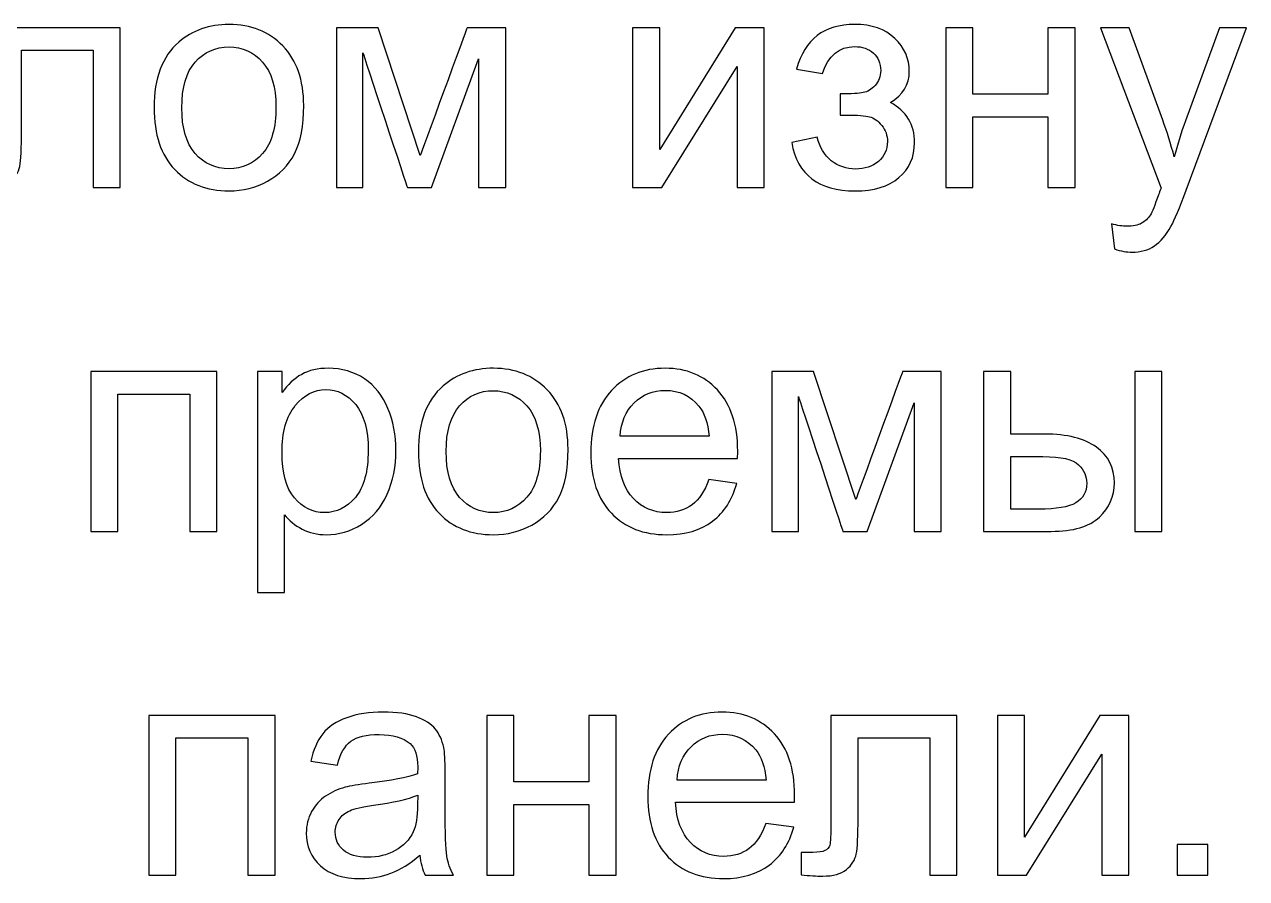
# Model space of a CAD drawing. Header units: millimetres. Extents: x 395 to 1406, y -158 to 315.
# Drawn here: x 920.88 to 954.66, y 258.74 to 282.36 of the extents above; entities that cross this region are included whole.
import ezdxf

# ---------------------------------------------------------------- set-up
doc = ezdxf.new("R2010")
doc.units = ezdxf.units.MM
doc.header["$MEASUREMENT"] = 0
doc.layers.add('layer 1', color=7, linetype='Continuous')
doc.layers.add('Roja', color=1, linetype='Continuous')

msp = doc.modelspace()

# ---------------------------------------------------------------- linework, layer by layer
at = {"layer": 'layer 1', "color": 1}
for points, knots in [([(920.0485, 282.2661), (920.0485, 282.2661), (923.5289, 282.2661), (923.5289, 282.2661), (923.5289, 282.2661), (923.5289, 282.2661), (923.5289, 277.854), (923.5289, 277.854), (923.5289, 277.854), (923.5289, 277.854), (922.7801, 277.854), (922.7801, 277.854), (922.7801, 277.854), (922.7801, 277.854), (922.7801, 281.6449), (922.7801, 281.6449), (922.7801, 281.6449), (922.7801, 281.6449), (920.7974, 281.6449), (920.7974, 281.6449), (920.7974, 281.6449), (920.7974, 281.6449), (920.7974, 279.4481), (920.7974, 279.4481), (920.7974, 279.4481), (920.7974, 278.9361), (920.7804, 278.5985), (920.7477, 278.434), (920.7477, 278.434), (920.7137, 278.2709), (920.6229, 278.1291), (920.474, 278.0071), (920.474, 278.0071), (920.3237, 277.8852), (920.1081, 277.8242), (919.8259, 277.8242), (919.8259, 277.8242), (919.6514, 277.8242), (919.45, 277.8355), (919.2231, 277.8568), (919.2231, 277.8568), (919.2231, 277.8568), (919.2231, 278.4794), (919.2231, 278.4794), (919.2231, 278.4794), (919.2231, 278.4794), (919.5507, 278.4794), (919.5507, 278.4794), (919.5507, 278.4794), (919.7053, 278.4794), (919.8159, 278.495), (919.8826, 278.5276), (919.8826, 278.5276), (919.9493, 278.5588), (919.9932, 278.6099), (920.0159, 278.6794), (920.0159, 278.6794), (920.0372, 278.7489), (920.0485, 278.9744), (920.0485, 279.3559), (920.0485, 279.3559), (920.0485, 279.3559), (920.0485, 282.2661), (920.0485, 282.2661)], [0, 0, 0, 0, 0.0588235, 0.0588235, 0.0588235, 0.0588235, 0.1176471, 0.1176471, 0.1176471, 0.1176471, 0.1764706, 0.1764706, 0.1764706, 0.1764706, 0.2352941, 0.2352941, 0.2352941, 0.2352941, 0.2941176, 0.2941176, 0.2941176, 0.2941177, 0.3529412, 0.3529412, 0.3529412, 0.3529412, 0.4117647, 0.4117647, 0.4117647, 0.4117647, 0.4705882, 0.4705882, 0.4705882, 0.4705882, 0.5294118, 0.5294118, 0.5294118, 0.5294118, 0.5882353, 0.5882353, 0.5882353, 0.5882353, 0.6470588, 0.6470588, 0.6470588, 0.6470588, 0.7058824, 0.7058824, 0.7058824, 0.7058824, 0.7647059, 0.7647059, 0.7647059, 0.7647059, 0.8235294, 0.8235294, 0.8235294, 0.8235294, 0.8823529, 0.8823529, 0.8823529, 0.882353, 1, 1, 1, 1]), ([(924.4621, 280.0579), (924.4621, 280.8734), (924.689, 281.4776), (925.1443, 281.8704), (925.1443, 281.8704), (925.523, 282.1966), (925.9867, 282.3597), (926.5328, 282.3597), (926.5328, 282.3597), (927.1384, 282.3597), (927.6347, 282.1612), (928.0205, 281.7641), (928.0205, 281.7641), (928.4048, 281.3684), (928.5977, 280.8195), (928.5977, 280.1203), (928.5977, 280.1203), (928.5977, 279.553), (928.5126, 279.1077), (928.3424, 278.7829), (928.3424, 278.7829), (928.1723, 278.4581), (927.9241, 278.2057), (927.5979, 278.0256), (927.5979, 278.0256), (927.2731, 277.8454), (926.9171, 277.7561), (926.5328, 277.7561), (926.5328, 277.7561), (925.9144, 277.7561), (925.4152, 277.9532), (925.0337, 278.3489), (925.0337, 278.3489), (924.6522, 278.7446), (924.4621, 279.3148), (924.4621, 280.0579)], [0, 0, 0, 0, 0.1, 0.1, 0.1, 0.1, 0.2, 0.2, 0.2, 0.2, 0.3, 0.3, 0.3, 0.3, 0.4, 0.4, 0.4, 0.4, 0.5, 0.5, 0.5, 0.5, 0.6, 0.6, 0.6, 0.6, 0.7, 0.7, 0.7, 0.7, 0.8, 0.8, 0.8, 0.8, 1, 1, 1, 1]), ([(929.5012, 282.2661), (929.5012, 282.2661), (930.6528, 282.2661), (930.6528, 282.2661), (930.6528, 282.2661), (930.6528, 282.2661), (931.82, 278.7319), (931.82, 278.7319), (931.82, 278.7319), (931.82, 278.7319), (933.112, 282.2661), (933.112, 282.2661), (933.112, 282.2661), (933.112, 282.2661), (934.1814, 282.2661), (934.1814, 282.2661), (934.1814, 282.2661), (934.1814, 282.2661), (934.1814, 277.8497), (934.1814, 277.8497), (934.1814, 277.8497), (934.1814, 277.8497), (933.4325, 277.8497), (933.4325, 277.8497), (933.4325, 277.8497), (933.4325, 277.8497), (933.4325, 281.4053), (933.4325, 281.4053), (933.4325, 281.4053), (933.4325, 281.4053), (932.132, 277.8497), (932.132, 277.8497), (932.132, 277.8497), (932.132, 277.8497), (931.4626, 277.8497), (931.4626, 277.8497), (931.4626, 277.8497), (931.4626, 277.8497), (930.233, 281.5754), (930.233, 281.5754), (930.233, 281.5754), (930.233, 281.5754), (930.233, 277.8497), (930.233, 277.8497), (930.233, 277.8497), (930.233, 277.8497), (929.5012, 277.8497), (929.5012, 277.8497), (929.5012, 277.8497), (929.5012, 277.8497), (929.5012, 282.2661), (929.5012, 282.2661)], [0, 0, 0, 0, 0.0714286, 0.0714286, 0.0714286, 0.0714286, 0.1428571, 0.1428571, 0.1428571, 0.1428572, 0.2142857, 0.2142857, 0.2142857, 0.2142857, 0.2857143, 0.2857143, 0.2857143, 0.2857143, 0.3571429, 0.3571429, 0.3571429, 0.3571429, 0.4285714, 0.4285714, 0.4285714, 0.4285714, 0.5, 0.5, 0.5, 0.5, 0.5714286, 0.5714286, 0.5714286, 0.5714286, 0.6428571, 0.6428571, 0.6428571, 0.6428572, 0.7142857, 0.7142857, 0.7142857, 0.7142857, 0.7857143, 0.7857143, 0.7857143, 0.7857143, 0.8571429, 0.8571429, 0.8571429, 0.8571429, 1, 1, 1, 1]), ([(937.6901, 282.2661), (937.6901, 282.2661), (938.439, 282.2661), (938.439, 282.2661), (938.439, 282.2661), (938.439, 282.2661), (938.439, 278.8978), (938.439, 278.8978), (938.439, 278.8978), (938.439, 278.8978), (940.5195, 282.2661), (940.5195, 282.2661), (940.5195, 282.2661), (940.5195, 282.2661), (941.3237, 282.2661), (941.3237, 282.2661), (941.3237, 282.2661), (941.3237, 282.2661), (941.3237, 277.8497), (941.3237, 277.8497), (941.3237, 277.8497), (941.3237, 277.8497), (940.5748, 277.8497), (940.5748, 277.8497), (940.5748, 277.8497), (940.5748, 277.8497), (940.5748, 281.1968), (940.5748, 281.1968), (940.5748, 281.1968), (940.5748, 281.1968), (938.4971, 277.8497), (938.4971, 277.8497), (938.4971, 277.8497), (938.4971, 277.8497), (937.6901, 277.8497), (937.6901, 277.8497), (937.6901, 277.8497), (937.6901, 277.8497), (937.6901, 282.2661), (937.6901, 282.2661)], [0, 0, 0, 0, 0.0909091, 0.0909091, 0.0909091, 0.0909091, 0.1818182, 0.1818182, 0.1818182, 0.1818182, 0.2727273, 0.2727273, 0.2727273, 0.2727273, 0.3636364, 0.3636364, 0.3636364, 0.3636364, 0.4545455, 0.4545455, 0.4545455, 0.4545455, 0.5454545, 0.5454545, 0.5454545, 0.5454546, 0.6363636, 0.6363636, 0.6363636, 0.6363636, 0.7272727, 0.7272727, 0.7272727, 0.7272727, 0.8181818, 0.8181818, 0.8181818, 0.8181818, 1, 1, 1, 1]), ([(943.4227, 279.8494), (943.4227, 279.8494), (943.4227, 280.4366), (943.4227, 280.4366), (943.4227, 280.4366), (943.7376, 280.4394), (943.9531, 280.4522), (944.0666, 280.4735), (944.0666, 280.4735), (944.1815, 280.4962), (944.2907, 280.5614), (944.3928, 280.672), (944.3928, 280.672), (944.4949, 280.7826), (944.546, 280.9202), (944.546, 281.0861), (944.546, 281.0861), (944.546, 281.2861), (944.4793, 281.4478), (944.3446, 281.5669), (944.3446, 281.5669), (944.2098, 281.6875), (944.0368, 281.7471), (943.8227, 281.7471), (943.8227, 281.7471), (943.4014, 281.7471), (943.1064, 281.5003), (942.9377, 281.0067), (942.9377, 281.0067), (942.9377, 281.0067), (942.2229, 281.1259), (942.2229, 281.1259), (942.2229, 281.1259), (942.4441, 281.9484), (942.9802, 282.3597), (943.8283, 282.3597), (943.8283, 282.3597), (944.2992, 282.3597), (944.6679, 282.2321), (944.936, 281.9754), (944.936, 281.9754), (945.204, 281.7187), (945.3374, 281.4123), (945.3374, 281.0564), (945.3374, 281.0564), (945.3374, 280.6975), (945.1629, 280.4111), (944.8154, 280.1997), (944.8154, 280.1997), (945.0381, 280.0806), (945.204, 279.9289), (945.3161, 279.7445), (945.3161, 279.7445), (945.4267, 279.5601), (945.482, 279.3417), (945.482, 279.0893), (945.482, 279.0893), (945.482, 278.6936), (945.3374, 278.373), (945.0495, 278.1263), (945.0495, 278.1263), (944.7601, 277.8795), (944.3573, 277.7561), (943.8383, 277.7561), (943.8383, 277.7561), (942.8313, 277.7561), (942.247, 278.2014), (942.0867, 279.0921), (942.0867, 279.0921), (942.0867, 279.0921), (942.793, 279.2453), (942.793, 279.2453), (942.793, 279.2453), (942.8568, 278.9644), (942.9859, 278.746), (943.1816, 278.5914), (943.1816, 278.5914), (943.3773, 278.4369), (943.6, 278.3603), (943.8524, 278.3603), (943.8524, 278.3603), (944.1049, 278.3603), (944.3148, 278.4312), (944.4822, 278.5744), (944.4822, 278.5744), (944.6495, 278.7163), (944.7332, 278.8978), (944.7332, 279.119), (944.7332, 279.119), (944.7332, 279.2906), (944.6807, 279.4396), (944.5758, 279.5672), (944.5758, 279.5672), (944.4708, 279.6948), (944.3588, 279.7743), (944.2396, 279.8055), (944.2396, 279.8055), (944.1205, 279.8381), (943.9049, 279.8537), (943.5929, 279.8537), (943.5929, 279.8537), (943.5674, 279.8537), (943.5107, 279.8523), (943.4227, 279.8494)], [0, 0, 0, 0, 0.037037, 0.037037, 0.037037, 0.037037, 0.0740741, 0.0740741, 0.0740741, 0.0740741, 0.1111111, 0.1111111, 0.1111111, 0.1111111, 0.1481481, 0.1481481, 0.1481481, 0.1481482, 0.1851852, 0.1851852, 0.1851852, 0.1851852, 0.2222222, 0.2222222, 0.2222222, 0.2222222, 0.2592593, 0.2592593, 0.2592593, 0.2592593, 0.2962963, 0.2962963, 0.2962963, 0.2962963, 0.3333333, 0.3333333, 0.3333333, 0.3333333, 0.3703704, 0.3703704, 0.3703704, 0.3703704, 0.4074074, 0.4074074, 0.4074074, 0.4074074, 0.4444444, 0.4444444, 0.4444444, 0.4444445, 0.4814815, 0.4814815, 0.4814815, 0.4814815, 0.5185185, 0.5185185, 0.5185185, 0.5185185, 0.5555556, 0.5555556, 0.5555556, 0.5555556, 0.5925926, 0.5925926, 0.5925926, 0.5925926, 0.6296296, 0.6296296, 0.6296296, 0.6296296, 0.6666667, 0.6666667, 0.6666667, 0.6666667, 0.7037037, 0.7037037, 0.7037037, 0.7037037, 0.7407407, 0.7407407, 0.7407407, 0.7407408, 0.7777778, 0.7777778, 0.7777778, 0.7777778, 0.8148148, 0.8148148, 0.8148148, 0.8148148, 0.8518519, 0.8518519, 0.8518519, 0.8518519, 0.8888889, 0.8888889, 0.8888889, 0.8888889, 0.9259259, 0.9259259, 0.9259259, 0.9259259, 1, 1, 1, 1]), ([(946.3457, 282.2661), (946.3457, 282.2661), (947.0946, 282.2661), (947.0946, 282.2661), (947.0946, 282.2661), (947.0946, 282.2661), (947.0946, 280.4281), (947.0946, 280.4281), (947.0946, 280.4281), (947.0946, 280.4281), (949.1709, 280.4281), (949.1709, 280.4281), (949.1709, 280.4281), (949.1709, 280.4281), (949.1709, 282.2661), (949.1709, 282.2661), (949.1709, 282.2661), (949.1709, 282.2661), (949.9197, 282.2661), (949.9197, 282.2661), (949.9197, 282.2661), (949.9197, 282.2661), (949.9197, 277.8497), (949.9197, 277.8497), (949.9197, 277.8497), (949.9197, 277.8497), (949.1709, 277.8497), (949.1709, 277.8497), (949.1709, 277.8497), (949.1709, 277.8497), (949.1709, 279.8069), (949.1709, 279.8069), (949.1709, 279.8069), (949.1709, 279.8069), (947.0946, 279.8069), (947.0946, 279.8069), (947.0946, 279.8069), (947.0946, 279.8069), (947.0946, 277.8497), (947.0946, 277.8497), (947.0946, 277.8497), (947.0946, 277.8497), (946.3457, 277.8497), (946.3457, 277.8497), (946.3457, 277.8497), (946.3457, 277.8497), (946.3457, 282.2661), (946.3457, 282.2661)], [0, 0, 0, 0, 0.0769231, 0.0769231, 0.0769231, 0.0769231, 0.1538462, 0.1538462, 0.1538462, 0.1538462, 0.2307692, 0.2307692, 0.2307692, 0.2307692, 0.3076923, 0.3076923, 0.3076923, 0.3076923, 0.3846154, 0.3846154, 0.3846154, 0.3846154, 0.4615385, 0.4615385, 0.4615385, 0.4615385, 0.5384615, 0.5384615, 0.5384615, 0.5384615, 0.6153846, 0.6153846, 0.6153846, 0.6153846, 0.6923077, 0.6923077, 0.6923077, 0.6923077, 0.7692308, 0.7692308, 0.7692308, 0.7692308, 0.8461538, 0.8461538, 0.8461538, 0.8461539, 1, 1, 1, 1]), ([(925.228, 280.0565), (925.228, 279.492), (925.3514, 279.0694), (925.5981, 278.79), (925.5981, 278.79), (925.8463, 278.5092), (926.1569, 278.3688), (926.5328, 278.3688), (926.5328, 278.3688), (926.9043, 278.3688), (927.2135, 278.5092), (927.4617, 278.7914), (927.4617, 278.7914), (927.7085, 279.0736), (927.8319, 279.5034), (927.8319, 280.0806), (927.8319, 280.0806), (927.8319, 280.6252), (927.7071, 281.0379), (927.4589, 281.3173), (927.4589, 281.3173), (927.2107, 281.5981), (926.9015, 281.7385), (926.5328, 281.7385), (926.5328, 281.7385), (926.1569, 281.7385), (925.8463, 281.5996), (925.5981, 281.3202), (925.5981, 281.3202), (925.3514, 281.0408), (925.228, 280.6195), (925.228, 280.0565)], [0, 0, 0, 0, 0.1111111, 0.1111111, 0.1111111, 0.1111111, 0.2222222, 0.2222222, 0.2222222, 0.2222222, 0.3333333, 0.3333333, 0.3333333, 0.3333333, 0.4444444, 0.4444444, 0.4444444, 0.4444445, 0.5555556, 0.5555556, 0.5555556, 0.5555556, 0.6666667, 0.6666667, 0.6666667, 0.6666667, 0.7777778, 0.7777778, 0.7777778, 0.7777778, 1, 1, 1, 1])]:
    msp.add_open_spline(points, degree=3, knots=knots, dxfattribs=at)
at = {"layer": 'Roja', "color": 1}
for points, knots in [([(951.0104, 276.1521), (951.0104, 276.1521), (950.9253, 276.8442), (950.9253, 276.8442), (950.9253, 276.8442), (951.0898, 276.8002), (951.2316, 276.7775), (951.3536, 276.7775), (951.3536, 276.7775), (951.521, 276.7775), (951.6543, 276.8059), (951.7536, 276.8612), (951.7536, 276.8612), (951.8542, 276.9165), (951.9365, 276.9945), (952.0003, 277.0938), (952.0003, 277.0938), (952.0471, 277.1689), (952.1237, 277.3547), (952.2287, 277.6526), (952.2287, 277.6526), (952.2428, 277.6937), (952.2641, 277.7547), (952.2953, 277.8355), (952.2953, 277.8355), (952.2953, 277.8355), (950.619, 282.2661), (950.619, 282.2661), (950.619, 282.2661), (950.619, 282.2661), (951.4188, 282.2661), (951.4188, 282.2661), (951.4188, 282.2661), (951.4188, 282.2661), (952.3407, 279.7161), (952.3407, 279.7161), (952.3407, 279.7161), (952.4613, 279.3942), (952.5676, 279.0538), (952.6627, 278.6964), (952.6627, 278.6964), (952.7492, 279.0325), (952.8513, 279.3644), (952.9704, 279.6906), (952.9704, 279.6906), (952.9704, 279.6906), (953.9121, 282.2661), (953.9121, 282.2661), (953.9121, 282.2661), (953.9121, 282.2661), (954.6595, 282.2661), (954.6595, 282.2661), (954.6595, 282.2661), (954.6595, 282.2661), (952.9903, 277.7731), (952.9903, 277.7731), (952.9903, 277.7731), (952.8101, 277.2895), (952.6697, 276.9576), (952.569, 276.7747), (952.569, 276.7747), (952.4357, 276.5293), (952.2826, 276.3492), (952.111, 276.2343), (952.111, 276.2343), (951.9379, 276.1194), (951.7323, 276.0627), (951.494, 276.0627), (951.494, 276.0627), (951.3494, 276.0627), (951.1877, 276.0925), (951.0104, 276.1521)], [0, 0, 0, 0, 0.0526316, 0.0526316, 0.0526316, 0.0526316, 0.1052632, 0.1052632, 0.1052632, 0.1052632, 0.1578947, 0.1578947, 0.1578947, 0.1578947, 0.2105263, 0.2105263, 0.2105263, 0.2105263, 0.2631579, 0.2631579, 0.2631579, 0.2631579, 0.3157895, 0.3157895, 0.3157895, 0.3157895, 0.3684211, 0.3684211, 0.3684211, 0.3684211, 0.4210526, 0.4210526, 0.4210526, 0.4210526, 0.4736842, 0.4736842, 0.4736842, 0.4736842, 0.5263158, 0.5263158, 0.5263158, 0.5263158, 0.5789474, 0.5789474, 0.5789474, 0.5789474, 0.6315789, 0.6315789, 0.6315789, 0.631579, 0.6842105, 0.6842105, 0.6842105, 0.6842105, 0.7368421, 0.7368421, 0.7368421, 0.7368421, 0.7894737, 0.7894737, 0.7894737, 0.7894737, 0.8421053, 0.8421053, 0.8421053, 0.8421053, 0.8947368, 0.8947368, 0.8947368, 0.8947369, 1, 1, 1, 1]), ([(922.7091, 272.7596), (922.7091, 272.7596), (926.198, 272.7596), (926.198, 272.7596), (926.198, 272.7596), (926.198, 272.7596), (926.198, 268.3432), (926.198, 268.3432), (926.198, 268.3432), (926.198, 268.3432), (925.4492, 268.3432), (925.4492, 268.3432), (925.4492, 268.3432), (925.4492, 268.3432), (925.4492, 272.1384), (925.4492, 272.1384), (925.4492, 272.1384), (925.4492, 272.1384), (923.458, 272.1384), (923.458, 272.1384), (923.458, 272.1384), (923.458, 272.1384), (923.458, 268.3432), (923.458, 268.3432), (923.458, 268.3432), (923.458, 268.3432), (922.7091, 268.3432), (922.7091, 268.3432), (922.7091, 268.3432), (922.7091, 268.3432), (922.7091, 272.7596), (922.7091, 272.7596)], [0, 0, 0, 0, 0.1111111, 0.1111111, 0.1111111, 0.1111111, 0.2222222, 0.2222222, 0.2222222, 0.2222222, 0.3333333, 0.3333333, 0.3333333, 0.3333333, 0.4444444, 0.4444444, 0.4444444, 0.4444445, 0.5555556, 0.5555556, 0.5555556, 0.5555556, 0.6666667, 0.6666667, 0.6666667, 0.6666667, 0.7777778, 0.7777778, 0.7777778, 0.7777778, 1, 1, 1, 1]), ([(927.317, 266.6498), (927.317, 266.6498), (927.317, 272.7596), (927.317, 272.7596), (927.317, 272.7596), (927.317, 272.7596), (927.9978, 272.7596), (927.9978, 272.7596), (927.9978, 272.7596), (927.9978, 272.7596), (927.9978, 272.1796), (927.9978, 272.1796), (927.9978, 272.1796), (928.158, 272.4036), (928.3396, 272.5724), (928.5424, 272.6845), (928.5424, 272.6845), (928.7438, 272.7965), (928.9891, 272.8532), (929.277, 272.8532), (929.277, 272.8532), (929.6543, 272.8532), (929.9862, 272.7568), (930.2741, 272.5625), (930.2741, 272.5625), (930.562, 272.3696), (930.779, 272.0959), (930.9265, 271.7442), (930.9265, 271.7442), (931.0726, 271.391), (931.1463, 271.0053), (931.1463, 270.584), (931.1463, 270.584), (931.1463, 270.1344), (931.0655, 269.7288), (930.9038, 269.3672), (930.9038, 269.3672), (930.7421, 269.0069), (930.5067, 268.7304), (930.1975, 268.5375), (930.1975, 268.5375), (929.8897, 268.346), (929.565, 268.2496), (929.2246, 268.2496), (929.2246, 268.2496), (928.975, 268.2496), (928.7509, 268.3021), (928.5537, 268.407), (928.5537, 268.407), (928.3552, 268.512), (928.1935, 268.6439), (928.0659, 268.8041), (928.0659, 268.8041), (928.0659, 268.8041), (928.0659, 266.6498), (928.0659, 266.6498), (928.0659, 266.6498), (928.0659, 266.6498), (927.317, 266.6498), (927.317, 266.6498)], [0, 0, 0, 0, 0.0625, 0.0625, 0.0625, 0.0625, 0.125, 0.125, 0.125, 0.125, 0.1875, 0.1875, 0.1875, 0.1875, 0.25, 0.25, 0.25, 0.25, 0.3125, 0.3125, 0.3125, 0.3125, 0.375, 0.375, 0.375, 0.375, 0.4375, 0.4375, 0.4375, 0.4375, 0.5, 0.5, 0.5, 0.5, 0.5625, 0.5625, 0.5625, 0.5625, 0.625, 0.625, 0.625, 0.625, 0.6875, 0.6875, 0.6875, 0.6875, 0.75, 0.75, 0.75, 0.75, 0.8125, 0.8125, 0.8125, 0.8125, 0.875, 0.875, 0.875, 0.875, 1, 1, 1, 1]), ([(931.7689, 270.5514), (931.7689, 271.3669), (931.9958, 271.9711), (932.4511, 272.3639), (932.4511, 272.3639), (932.8298, 272.6901), (933.2935, 272.8532), (933.8396, 272.8532), (933.8396, 272.8532), (934.4452, 272.8532), (934.9415, 272.6547), (935.3273, 272.2576), (935.3273, 272.2576), (935.7116, 271.8619), (935.9045, 271.313), (935.9045, 270.6138), (935.9045, 270.6138), (935.9045, 270.0465), (935.8194, 269.6012), (935.6492, 269.2764), (935.6492, 269.2764), (935.4791, 268.9516), (935.2309, 268.6992), (934.9047, 268.5191), (934.9047, 268.5191), (934.5799, 268.3389), (934.2239, 268.2496), (933.8396, 268.2496), (933.8396, 268.2496), (933.2212, 268.2496), (932.722, 268.4467), (932.3405, 268.8424), (932.3405, 268.8424), (931.959, 269.2381), (931.7689, 269.8083), (931.7689, 270.5514)], [0, 0, 0, 0, 0.1, 0.1, 0.1, 0.1, 0.2, 0.2, 0.2, 0.2, 0.3, 0.3, 0.3, 0.3, 0.4, 0.4, 0.4, 0.4, 0.5, 0.5, 0.5, 0.5, 0.6, 0.6, 0.6, 0.6, 0.7, 0.7, 0.7, 0.7, 0.8, 0.8, 0.8, 0.8, 1, 1, 1, 1]), ([(939.7948, 269.7728), (939.7948, 269.7728), (940.5692, 269.6707), (940.5692, 269.6707), (940.5692, 269.6707), (940.4486, 269.2211), (940.2231, 268.8708), (939.8941, 268.6226), (939.8941, 268.6226), (939.565, 268.3744), (939.1452, 268.2496), (938.6332, 268.2496), (938.6332, 268.2496), (937.9894, 268.2496), (937.4788, 268.4482), (937.1015, 268.8453), (937.1015, 268.8453), (936.7243, 269.241), (936.5357, 269.7983), (936.5357, 270.5145), (936.5357, 270.5145), (936.5357, 271.2549), (936.7257, 271.8307), (937.1072, 272.2391), (937.1072, 272.2391), (937.4887, 272.649), (937.9837, 272.8532), (938.5921, 272.8532), (938.5921, 272.8532), (939.1807, 272.8532), (939.6615, 272.6533), (940.0345, 272.2519), (940.0345, 272.2519), (940.4075, 271.8505), (940.5947, 271.2861), (940.5947, 270.5585), (940.5947, 270.5585), (940.5947, 270.5145), (940.5933, 270.4479), (940.5904, 270.36), (940.5904, 270.36), (940.5904, 270.36), (937.3015, 270.36), (937.3015, 270.36), (937.3015, 270.36), (937.3299, 269.8763), (937.466, 269.5047), (937.7128, 269.248), (937.7128, 269.248), (937.9582, 268.9913), (938.2659, 268.8623), (938.6332, 268.8623), (938.6332, 268.8623), (938.907, 268.8623), (939.141, 268.9346), (939.3339, 269.0793), (939.3339, 269.0793), (939.5282, 269.2239), (939.6813, 269.4551), (939.7948, 269.7728)], [0, 0, 0, 0, 0.0625, 0.0625, 0.0625, 0.0625, 0.125, 0.125, 0.125, 0.125, 0.1875, 0.1875, 0.1875, 0.1875, 0.25, 0.25, 0.25, 0.25, 0.3125, 0.3125, 0.3125, 0.3125, 0.375, 0.375, 0.375, 0.375, 0.4375, 0.4375, 0.4375, 0.4375, 0.5, 0.5, 0.5, 0.5, 0.5625, 0.5625, 0.5625, 0.5625, 0.625, 0.625, 0.625, 0.625, 0.6875, 0.6875, 0.6875, 0.6875, 0.75, 0.75, 0.75, 0.75, 0.8125, 0.8125, 0.8125, 0.8125, 0.875, 0.875, 0.875, 0.875, 1, 1, 1, 1]), ([(941.5407, 272.7596), (941.5407, 272.7596), (942.6923, 272.7596), (942.6923, 272.7596), (942.6923, 272.7596), (942.6923, 272.7596), (943.8595, 269.2254), (943.8595, 269.2254), (943.8595, 269.2254), (943.8595, 269.2254), (945.1515, 272.7596), (945.1515, 272.7596), (945.1515, 272.7596), (945.1515, 272.7596), (946.2209, 272.7596), (946.2209, 272.7596), (946.2209, 272.7596), (946.2209, 272.7596), (946.2209, 268.3432), (946.2209, 268.3432), (946.2209, 268.3432), (946.2209, 268.3432), (945.472, 268.3432), (945.472, 268.3432), (945.472, 268.3432), (945.472, 268.3432), (945.472, 271.8988), (945.472, 271.8988), (945.472, 271.8988), (945.472, 271.8988), (944.1715, 268.3432), (944.1715, 268.3432), (944.1715, 268.3432), (944.1715, 268.3432), (943.5021, 268.3432), (943.5021, 268.3432), (943.5021, 268.3432), (943.5021, 268.3432), (942.2725, 272.0689), (942.2725, 272.0689), (942.2725, 272.0689), (942.2725, 272.0689), (942.2725, 268.3432), (942.2725, 268.3432), (942.2725, 268.3432), (942.2725, 268.3432), (941.5407, 268.3432), (941.5407, 268.3432), (941.5407, 268.3432), (941.5407, 268.3432), (941.5407, 272.7596), (941.5407, 272.7596)], [0, 0, 0, 0, 0.0714286, 0.0714286, 0.0714286, 0.0714286, 0.1428571, 0.1428571, 0.1428571, 0.1428572, 0.2142857, 0.2142857, 0.2142857, 0.2142857, 0.2857143, 0.2857143, 0.2857143, 0.2857143, 0.3571429, 0.3571429, 0.3571429, 0.3571429, 0.4285714, 0.4285714, 0.4285714, 0.4285714, 0.5, 0.5, 0.5, 0.5, 0.5714286, 0.5714286, 0.5714286, 0.5714286, 0.6428571, 0.6428571, 0.6428571, 0.6428572, 0.7142857, 0.7142857, 0.7142857, 0.7142857, 0.7857143, 0.7857143, 0.7857143, 0.7857143, 0.8571429, 0.8571429, 0.8571429, 0.8571429, 1, 1, 1, 1]), ([(947.391, 272.7596), (947.391, 272.7596), (948.1398, 272.7596), (948.1398, 272.7596), (948.1398, 272.7596), (948.1398, 272.7596), (948.1398, 271.0322), (948.1398, 271.0322), (948.1398, 271.0322), (948.1398, 271.0322), (949.0843, 271.0322), (949.0843, 271.0322), (949.0843, 271.0322), (949.7013, 271.0322), (950.175, 270.9131), (950.5083, 270.6734), (950.5083, 270.6734), (950.8416, 270.4337), (951.0075, 270.1032), (951.0075, 269.682), (951.0075, 269.682), (951.0075, 269.3133), (950.8685, 268.9984), (950.5905, 268.7361), (950.5905, 268.7361), (950.3126, 268.4737), (949.8686, 268.3432), (949.2574, 268.3432), (949.2574, 268.3432), (949.2574, 268.3432), (947.391, 268.3432), (947.391, 268.3432), (947.391, 268.3432), (947.391, 268.3432), (947.391, 272.7596), (947.391, 272.7596)], [0, 0, 0, 0, 0.1, 0.1, 0.1, 0.1, 0.2, 0.2, 0.2, 0.2, 0.3, 0.3, 0.3, 0.3, 0.4, 0.4, 0.4, 0.4, 0.5, 0.5, 0.5, 0.5, 0.6, 0.6, 0.6, 0.6, 0.7, 0.7, 0.7, 0.7, 0.8, 0.8, 0.8, 0.8, 1, 1, 1, 1]), ([(951.5691, 272.7596), (951.5691, 272.7596), (952.318, 272.7596), (952.318, 272.7596), (952.318, 272.7596), (952.318, 272.7596), (952.318, 268.3432), (952.318, 268.3432), (952.318, 268.3432), (952.318, 268.3432), (951.5691, 268.3432), (951.5691, 268.3432), (951.5691, 268.3432), (951.5691, 268.3432), (951.5691, 272.7596), (951.5691, 272.7596)], [0, 0, 0, 0, 0.2, 0.2, 0.2, 0.2, 0.4, 0.4, 0.4, 0.4, 0.6, 0.6, 0.6, 0.6, 1, 1, 1, 1]), ([(927.9978, 270.5245), (927.9978, 269.9586), (928.1127, 269.5402), (928.341, 269.2693), (928.341, 269.2693), (928.5708, 268.9984), (928.8487, 268.8623), (929.1749, 268.8623), (929.1749, 268.8623), (929.5068, 268.8623), (929.7905, 269.0027), (930.0259, 269.2835), (930.0259, 269.2835), (930.2627, 269.5643), (930.3804, 269.9983), (930.3804, 270.5869), (930.3804, 270.5869), (930.3804, 271.1485), (930.2656, 271.5683), (930.0344, 271.8477), (930.0344, 271.8477), (929.8032, 272.1271), (929.5281, 272.2661), (929.2076, 272.2661), (929.2076, 272.2661), (928.8899, 272.2661), (928.6091, 272.1172), (928.3651, 271.8207), (928.3651, 271.8207), (928.1198, 271.5229), (927.9978, 271.0918), (927.9978, 270.5245)], [0, 0, 0, 0, 0.1111111, 0.1111111, 0.1111111, 0.1111111, 0.2222222, 0.2222222, 0.2222222, 0.2222222, 0.3333333, 0.3333333, 0.3333333, 0.3333333, 0.4444444, 0.4444444, 0.4444444, 0.4444445, 0.5555556, 0.5555556, 0.5555556, 0.5555556, 0.6666667, 0.6666667, 0.6666667, 0.6666667, 0.7777778, 0.7777778, 0.7777778, 0.7777778, 1, 1, 1, 1]), ([(932.5348, 270.55), (932.5348, 269.9855), (932.6582, 269.5629), (932.9049, 269.2835), (932.9049, 269.2835), (933.1531, 269.0027), (933.4637, 268.8623), (933.8396, 268.8623), (933.8396, 268.8623), (934.2111, 268.8623), (934.5203, 269.0027), (934.7685, 269.2849), (934.7685, 269.2849), (935.0153, 269.5671), (935.1387, 269.9969), (935.1387, 270.5741), (935.1387, 270.5741), (935.1387, 271.1187), (935.0139, 271.5314), (934.7657, 271.8108), (934.7657, 271.8108), (934.5175, 272.0916), (934.2083, 272.232), (933.8396, 272.232), (933.8396, 272.232), (933.4637, 272.232), (933.1531, 272.0931), (932.9049, 271.8137), (932.9049, 271.8137), (932.6582, 271.5343), (932.5348, 271.113), (932.5348, 270.55)], [0, 0, 0, 0, 0.1111111, 0.1111111, 0.1111111, 0.1111111, 0.2222222, 0.2222222, 0.2222222, 0.2222222, 0.3333333, 0.3333333, 0.3333333, 0.3333333, 0.4444444, 0.4444444, 0.4444444, 0.4444445, 0.5555556, 0.5555556, 0.5555556, 0.5555556, 0.6666667, 0.6666667, 0.6666667, 0.6666667, 0.7777778, 0.7777778, 0.7777778, 0.7777778, 1, 1, 1, 1]), ([(937.3441, 270.9726), (937.3441, 270.9726), (939.8033, 270.9726), (939.8033, 270.9726), (939.8033, 270.9726), (939.7707, 271.3442), (939.6757, 271.6222), (939.5211, 271.808), (939.5211, 271.808), (939.2842, 272.0959), (938.975, 272.2406), (938.5964, 272.2406), (938.5964, 272.2406), (938.2532, 272.2406), (937.9652, 272.1257), (937.7312, 271.8959), (937.7312, 271.8959), (937.4986, 271.6662), (937.3696, 271.3584), (937.3441, 270.9726)], [0, 0, 0, 0, 0.1666667, 0.1666667, 0.1666667, 0.1666667, 0.3333333, 0.3333333, 0.3333333, 0.3333333, 0.5, 0.5, 0.5, 0.5, 0.6666667, 0.6666667, 0.6666667, 0.6666667, 1, 1, 1, 1]), ([(948.1398, 268.9559), (948.1398, 268.9559), (948.9255, 268.9559), (948.9255, 268.9559), (948.9255, 268.9559), (949.3978, 268.9559), (949.7367, 269.014), (949.9381, 269.1303), (949.9381, 269.1303), (950.1409, 269.2466), (950.2416, 269.4282), (950.2416, 269.6749), (950.2416, 269.6749), (950.2416, 269.8664), (950.1665, 270.0366), (950.0176, 270.1869), (950.0176, 270.1869), (949.8672, 270.3358), (949.5368, 270.411), (949.0248, 270.411), (949.0248, 270.411), (949.0248, 270.411), (948.1398, 270.411), (948.1398, 270.411), (948.1398, 270.411), (948.1398, 270.411), (948.1398, 268.9559), (948.1398, 268.9559)], [0, 0, 0, 0, 0.125, 0.125, 0.125, 0.125, 0.25, 0.25, 0.25, 0.25, 0.375, 0.375, 0.375, 0.375, 0.5, 0.5, 0.5, 0.5, 0.625, 0.625, 0.625, 0.625, 0.75, 0.75, 0.75, 0.75, 1, 1, 1, 1]), ([(924.3161, 263.2531), (924.3161, 263.2531), (927.805, 263.2531), (927.805, 263.2531), (927.805, 263.2531), (927.805, 263.2531), (927.805, 258.8367), (927.805, 258.8367), (927.805, 258.8367), (927.805, 258.8367), (927.0562, 258.8367), (927.0562, 258.8367), (927.0562, 258.8367), (927.0562, 258.8367), (927.0562, 262.6319), (927.0562, 262.6319), (927.0562, 262.6319), (927.0562, 262.6319), (925.065, 262.6319), (925.065, 262.6319), (925.065, 262.6319), (925.065, 262.6319), (925.065, 258.8367), (925.065, 258.8367), (925.065, 258.8367), (925.065, 258.8367), (924.3161, 258.8367), (924.3161, 258.8367), (924.3161, 258.8367), (924.3161, 258.8367), (924.3161, 263.2531), (924.3161, 263.2531)], [0, 0, 0, 0, 0.1111111, 0.1111111, 0.1111111, 0.1111111, 0.2222222, 0.2222222, 0.2222222, 0.2222222, 0.3333333, 0.3333333, 0.3333333, 0.3333333, 0.4444444, 0.4444444, 0.4444444, 0.4444445, 0.5555556, 0.5555556, 0.5555556, 0.5555556, 0.6666667, 0.6666667, 0.6666667, 0.6666667, 0.7777778, 0.7777778, 0.7777778, 0.7777778, 1, 1, 1, 1]), ([(931.8087, 259.3898), (931.5308, 259.153), (931.2627, 258.987), (931.006, 258.8892), (931.006, 258.8892), (930.7493, 258.7913), (930.4742, 258.7431), (930.1792, 258.7431), (930.1792, 258.7431), (929.6941, 258.7431), (929.3211, 258.8608), (929.0602, 259.0977), (929.0602, 259.0977), (928.7992, 259.3331), (928.6687, 259.6352), (928.6687, 260.0025), (928.6687, 260.0025), (928.6687, 260.2181), (928.7184, 260.4152), (928.8162, 260.5939), (928.8162, 260.5939), (928.9155, 260.7726), (929.0446, 260.9144), (929.2034, 261.0222), (929.2034, 261.0222), (929.3637, 261.13), (929.5424, 261.2123), (929.7424, 261.2676), (929.7424, 261.2676), (929.8899, 261.3059), (930.1125, 261.3427), (930.4089, 261.3796), (930.4089, 261.3796), (931.0131, 261.4505), (931.4599, 261.537), (931.7449, 261.6363), (931.7449, 261.6363), (931.7478, 261.7384), (931.7492, 261.8037), (931.7492, 261.8306), (931.7492, 261.8306), (931.7492, 262.1341), (931.6783, 262.3483), (931.5364, 262.4731), (931.5364, 262.4731), (931.345, 262.6419), (931.0599, 262.7255), (930.6827, 262.7255), (930.6827, 262.7255), (930.3295, 262.7255), (930.0686, 262.6631), (929.9012, 262.5398), (929.9012, 262.5398), (929.7324, 262.4164), (929.609, 262.198), (929.5282, 261.8831), (929.5282, 261.8831), (929.5282, 261.8831), (928.7964, 261.9852), (928.7964, 261.9852), (928.7964, 261.9852), (928.863, 262.2986), (928.9722, 262.5525), (929.1254, 262.7454), (929.1254, 262.7454), (929.2786, 262.9383), (929.4998, 263.0858), (929.7892, 263.1907), (929.7892, 263.1907), (930.0771, 263.2943), (930.4132, 263.3467), (930.7933, 263.3467), (930.7933, 263.3467), (931.1705, 263.3467), (931.4783, 263.3028), (931.7151, 263.2134), (931.7151, 263.2134), (931.9506, 263.1241), (932.125, 263.0134), (932.2356, 262.8787), (932.2356, 262.8787), (932.3463, 262.744), (932.4243, 262.5738), (932.4697, 262.3681), (932.4697, 262.3681), (932.4938, 262.2405), (932.5065, 262.0107), (932.5065, 261.6803), (932.5065, 261.6803), (932.5065, 261.6803), (932.5065, 260.6875), (932.5065, 260.6875), (932.5065, 260.6875), (932.5065, 259.994), (932.5221, 259.5558), (932.5533, 259.37), (932.5533, 259.37), (932.5831, 259.1842), (932.6455, 259.0069), (932.7363, 258.8367), (932.7363, 258.8367), (932.7363, 258.8367), (931.9534, 258.8367), (931.9534, 258.8367), (931.9534, 258.8367), (931.8782, 258.9941), (931.83, 259.1785), (931.8087, 259.3898)], [0, 0, 0, 0, 0.0357143, 0.0357143, 0.0357143, 0.0357143, 0.0714286, 0.0714286, 0.0714286, 0.0714286, 0.1071429, 0.1071429, 0.1071429, 0.1071429, 0.1428571, 0.1428571, 0.1428571, 0.1428572, 0.1785714, 0.1785714, 0.1785714, 0.1785714, 0.2142857, 0.2142857, 0.2142857, 0.2142857, 0.25, 0.25, 0.25, 0.25, 0.2857143, 0.2857143, 0.2857143, 0.2857143, 0.3214286, 0.3214286, 0.3214286, 0.3214286, 0.3571429, 0.3571429, 0.3571429, 0.3571429, 0.3928571, 0.3928571, 0.3928571, 0.3928572, 0.4285714, 0.4285714, 0.4285714, 0.4285714, 0.4642857, 0.4642857, 0.4642857, 0.4642857, 0.5, 0.5, 0.5, 0.5, 0.5357143, 0.5357143, 0.5357143, 0.5357143, 0.5714286, 0.5714286, 0.5714286, 0.5714286, 0.6071429, 0.6071429, 0.6071429, 0.6071429, 0.6428571, 0.6428571, 0.6428571, 0.6428572, 0.6785714, 0.6785714, 0.6785714, 0.6785714, 0.7142857, 0.7142857, 0.7142857, 0.7142857, 0.75, 0.75, 0.75, 0.75, 0.7857143, 0.7857143, 0.7857143, 0.7857143, 0.8214286, 0.8214286, 0.8214286, 0.8214286, 0.8571429, 0.8571429, 0.8571429, 0.8571429, 0.8928571, 0.8928571, 0.8928571, 0.8928572, 0.9285714, 0.9285714, 0.9285714, 0.9285714, 1, 1, 1, 1]), ([(933.6567, 263.2531), (933.6567, 263.2531), (934.4056, 263.2531), (934.4056, 263.2531), (934.4056, 263.2531), (934.4056, 263.2531), (934.4056, 261.4151), (934.4056, 261.4151), (934.4056, 261.4151), (934.4056, 261.4151), (936.4819, 261.4151), (936.4819, 261.4151), (936.4819, 261.4151), (936.4819, 261.4151), (936.4819, 263.2531), (936.4819, 263.2531), (936.4819, 263.2531), (936.4819, 263.2531), (937.2307, 263.2531), (937.2307, 263.2531), (937.2307, 263.2531), (937.2307, 263.2531), (937.2307, 258.8367), (937.2307, 258.8367), (937.2307, 258.8367), (937.2307, 258.8367), (936.4819, 258.8367), (936.4819, 258.8367), (936.4819, 258.8367), (936.4819, 258.8367), (936.4819, 260.7939), (936.4819, 260.7939), (936.4819, 260.7939), (936.4819, 260.7939), (934.4056, 260.7939), (934.4056, 260.7939), (934.4056, 260.7939), (934.4056, 260.7939), (934.4056, 258.8367), (934.4056, 258.8367), (934.4056, 258.8367), (934.4056, 258.8367), (933.6567, 258.8367), (933.6567, 258.8367), (933.6567, 258.8367), (933.6567, 258.8367), (933.6567, 263.2531), (933.6567, 263.2531)], [0, 0, 0, 0, 0.0769231, 0.0769231, 0.0769231, 0.0769231, 0.1538462, 0.1538462, 0.1538462, 0.1538462, 0.2307692, 0.2307692, 0.2307692, 0.2307692, 0.3076923, 0.3076923, 0.3076923, 0.3076923, 0.3846154, 0.3846154, 0.3846154, 0.3846154, 0.4615385, 0.4615385, 0.4615385, 0.4615385, 0.5384615, 0.5384615, 0.5384615, 0.5384615, 0.6153846, 0.6153846, 0.6153846, 0.6153846, 0.6923077, 0.6923077, 0.6923077, 0.6923077, 0.7692308, 0.7692308, 0.7692308, 0.7692308, 0.8461538, 0.8461538, 0.8461538, 0.8461539, 1, 1, 1, 1]), ([(941.3678, 260.2663), (941.3678, 260.2663), (942.1422, 260.1642), (942.1422, 260.1642), (942.1422, 260.1642), (942.0216, 259.7146), (941.7961, 259.3643), (941.4671, 259.1161), (941.4671, 259.1161), (941.138, 258.8679), (940.7182, 258.7431), (940.2062, 258.7431), (940.2062, 258.7431), (939.5624, 258.7431), (939.0518, 258.9417), (938.6745, 259.3388), (938.6745, 259.3388), (938.2973, 259.7345), (938.1087, 260.2918), (938.1087, 261.008), (938.1087, 261.008), (938.1087, 261.7484), (938.2987, 262.3242), (938.6802, 262.7326), (938.6802, 262.7326), (939.0617, 263.1425), (939.5567, 263.3467), (940.1651, 263.3467), (940.1651, 263.3467), (940.7537, 263.3467), (941.2345, 263.1468), (941.6075, 262.7454), (941.6075, 262.7454), (941.9805, 262.344), (942.1677, 261.7796), (942.1677, 261.052), (942.1677, 261.052), (942.1677, 261.008), (942.1663, 260.9414), (942.1634, 260.8535), (942.1634, 260.8535), (942.1634, 260.8535), (938.8745, 260.8535), (938.8745, 260.8535), (938.8745, 260.8535), (938.9029, 260.3698), (939.039, 259.9982), (939.2858, 259.7415), (939.2858, 259.7415), (939.5312, 259.4848), (939.8389, 259.3558), (940.2062, 259.3558), (940.2062, 259.3558), (940.48, 259.3558), (940.714, 259.4281), (940.9069, 259.5728), (940.9069, 259.5728), (941.1012, 259.7174), (941.2543, 259.9486), (941.3678, 260.2663)], [0, 0, 0, 0, 0.0625, 0.0625, 0.0625, 0.0625, 0.125, 0.125, 0.125, 0.125, 0.1875, 0.1875, 0.1875, 0.1875, 0.25, 0.25, 0.25, 0.25, 0.3125, 0.3125, 0.3125, 0.3125, 0.375, 0.375, 0.375, 0.375, 0.4375, 0.4375, 0.4375, 0.4375, 0.5, 0.5, 0.5, 0.5, 0.5625, 0.5625, 0.5625, 0.5625, 0.625, 0.625, 0.625, 0.625, 0.6875, 0.6875, 0.6875, 0.6875, 0.75, 0.75, 0.75, 0.75, 0.8125, 0.8125, 0.8125, 0.8125, 0.875, 0.875, 0.875, 0.875, 1, 1, 1, 1]), ([(943.1718, 263.2531), (943.1718, 263.2531), (946.6522, 263.2531), (946.6522, 263.2531), (946.6522, 263.2531), (946.6522, 263.2531), (946.6522, 258.841), (946.6522, 258.841), (946.6522, 258.841), (946.6522, 258.841), (945.9034, 258.841), (945.9034, 258.841), (945.9034, 258.841), (945.9034, 258.841), (945.9034, 262.6319), (945.9034, 262.6319), (945.9034, 262.6319), (945.9034, 262.6319), (943.9207, 262.6319), (943.9207, 262.6319), (943.9207, 262.6319), (943.9207, 262.6319), (943.9207, 260.4351), (943.9207, 260.4351), (943.9207, 260.4351), (943.9207, 259.9231), (943.9037, 259.5855), (943.871, 259.421), (943.871, 259.421), (943.837, 259.2579), (943.7462, 259.1161), (943.5973, 258.9941), (943.5973, 258.9941), (943.447, 258.8722), (943.2314, 258.8112), (942.9492, 258.8112), (942.9492, 258.8112), (942.7747, 258.8112), (942.5733, 258.8225), (942.3464, 258.8438), (942.3464, 258.8438), (942.3464, 258.8438), (942.3464, 259.4664), (942.3464, 259.4664), (942.3464, 259.4664), (942.3464, 259.4664), (942.674, 259.4664), (942.674, 259.4664), (942.674, 259.4664), (942.8286, 259.4664), (942.9392, 259.482), (943.0059, 259.5146), (943.0059, 259.5146), (943.0726, 259.5458), (943.1165, 259.5969), (943.1392, 259.6664), (943.1392, 259.6664), (943.1605, 259.7359), (943.1718, 259.9614), (943.1718, 260.3429), (943.1718, 260.3429), (943.1718, 260.3429), (943.1718, 263.2531), (943.1718, 263.2531)], [0, 0, 0, 0, 0.0588235, 0.0588235, 0.0588235, 0.0588235, 0.1176471, 0.1176471, 0.1176471, 0.1176471, 0.1764706, 0.1764706, 0.1764706, 0.1764706, 0.2352941, 0.2352941, 0.2352941, 0.2352941, 0.2941176, 0.2941176, 0.2941176, 0.2941177, 0.3529412, 0.3529412, 0.3529412, 0.3529412, 0.4117647, 0.4117647, 0.4117647, 0.4117647, 0.4705882, 0.4705882, 0.4705882, 0.4705882, 0.5294118, 0.5294118, 0.5294118, 0.5294118, 0.5882353, 0.5882353, 0.5882353, 0.5882353, 0.6470588, 0.6470588, 0.6470588, 0.6470588, 0.7058824, 0.7058824, 0.7058824, 0.7058824, 0.7647059, 0.7647059, 0.7647059, 0.7647059, 0.8235294, 0.8235294, 0.8235294, 0.8235294, 0.8823529, 0.8823529, 0.8823529, 0.882353, 1, 1, 1, 1]), ([(947.7712, 263.2531), (947.7712, 263.2531), (948.5201, 263.2531), (948.5201, 263.2531), (948.5201, 263.2531), (948.5201, 263.2531), (948.5201, 259.8848), (948.5201, 259.8848), (948.5201, 259.8848), (948.5201, 259.8848), (950.6006, 263.2531), (950.6006, 263.2531), (950.6006, 263.2531), (950.6006, 263.2531), (951.4048, 263.2531), (951.4048, 263.2531), (951.4048, 263.2531), (951.4048, 263.2531), (951.4048, 258.8367), (951.4048, 258.8367), (951.4048, 258.8367), (951.4048, 258.8367), (950.6559, 258.8367), (950.6559, 258.8367), (950.6559, 258.8367), (950.6559, 258.8367), (950.6559, 262.1838), (950.6559, 262.1838), (950.6559, 262.1838), (950.6559, 262.1838), (948.5782, 258.8367), (948.5782, 258.8367), (948.5782, 258.8367), (948.5782, 258.8367), (947.7712, 258.8367), (947.7712, 258.8367), (947.7712, 258.8367), (947.7712, 258.8367), (947.7712, 263.2531), (947.7712, 263.2531)], [0, 0, 0, 0, 0.0909091, 0.0909091, 0.0909091, 0.0909091, 0.1818182, 0.1818182, 0.1818182, 0.1818182, 0.2727273, 0.2727273, 0.2727273, 0.2727273, 0.3636364, 0.3636364, 0.3636364, 0.3636364, 0.4545455, 0.4545455, 0.4545455, 0.4545455, 0.5454545, 0.5454545, 0.5454545, 0.5454546, 0.6363636, 0.6363636, 0.6363636, 0.6363636, 0.7272727, 0.7272727, 0.7272727, 0.7272727, 0.8181818, 0.8181818, 0.8181818, 0.8181818, 1, 1, 1, 1]), ([(938.9171, 261.4661), (938.9171, 261.4661), (941.3763, 261.4661), (941.3763, 261.4661), (941.3763, 261.4661), (941.3437, 261.8377), (941.2487, 262.1157), (941.0941, 262.3015), (941.0941, 262.3015), (940.8572, 262.5894), (940.548, 262.7341), (940.1694, 262.7341), (940.1694, 262.7341), (939.8262, 262.7341), (939.5382, 262.6192), (939.3042, 262.3894), (939.3042, 262.3894), (939.0716, 262.1597), (938.9426, 261.8519), (938.9171, 261.4661)], [0, 0, 0, 0, 0.1666667, 0.1666667, 0.1666667, 0.1666667, 0.3333333, 0.3333333, 0.3333333, 0.3333333, 0.5, 0.5, 0.5, 0.5, 0.6666667, 0.6666667, 0.6666667, 0.6666667, 1, 1, 1, 1]), ([(931.7492, 261.0492), (931.4769, 260.9385), (931.0684, 260.8449), (930.5238, 260.7684), (930.5238, 260.7684), (930.2146, 260.7244), (929.9962, 260.6748), (929.8686, 260.6194), (929.8686, 260.6194), (929.7409, 260.5641), (929.6431, 260.4833), (929.5736, 260.3783), (929.5736, 260.3783), (929.5041, 260.272), (929.4686, 260.1543), (929.4686, 260.0238), (929.4686, 260.0238), (929.4686, 259.8266), (929.5438, 259.6607), (929.6956, 259.5288), (929.6956, 259.5288), (929.8473, 259.3969), (930.0686, 259.3303), (930.3593, 259.3303), (930.3593, 259.3303), (930.6472, 259.3303), (930.9039, 259.3927), (931.1294, 259.5189), (931.1294, 259.5189), (931.3535, 259.6437), (931.5194, 259.8153), (931.6244, 260.0323), (931.6244, 260.0323), (931.7052, 260.2011), (931.7449, 260.4493), (931.7449, 260.7769), (931.7449, 260.7769), (931.7449, 260.7769), (931.7492, 261.0492), (931.7492, 261.0492)], [0, 0, 0, 0, 0.0909091, 0.0909091, 0.0909091, 0.0909091, 0.1818182, 0.1818182, 0.1818182, 0.1818182, 0.2727273, 0.2727273, 0.2727273, 0.2727273, 0.3636364, 0.3636364, 0.3636364, 0.3636364, 0.4545455, 0.4545455, 0.4545455, 0.4545455, 0.5454545, 0.5454545, 0.5454545, 0.5454546, 0.6363636, 0.6363636, 0.6363636, 0.6363636, 0.7272727, 0.7272727, 0.7272727, 0.7272727, 0.8181818, 0.8181818, 0.8181818, 0.8181818, 1, 1, 1, 1]), ([(952.738, 258.8367), (952.738, 258.8367), (952.738, 259.6876), (952.738, 259.6876), (952.738, 259.6876), (952.738, 259.6876), (953.5889, 259.6876), (953.5889, 259.6876), (953.5889, 259.6876), (953.5889, 259.6876), (953.5889, 258.8367), (953.5889, 258.8367), (953.5889, 258.8367), (953.5889, 258.8367), (952.738, 258.8367), (952.738, 258.8367)], [0, 0, 0, 0, 0.2, 0.2, 0.2, 0.2, 0.4, 0.4, 0.4, 0.4, 0.6, 0.6, 0.6, 0.6, 1, 1, 1, 1])]:
    msp.add_open_spline(points, degree=3, knots=knots, dxfattribs=at)

doc.saveas('drawing.dxf')
